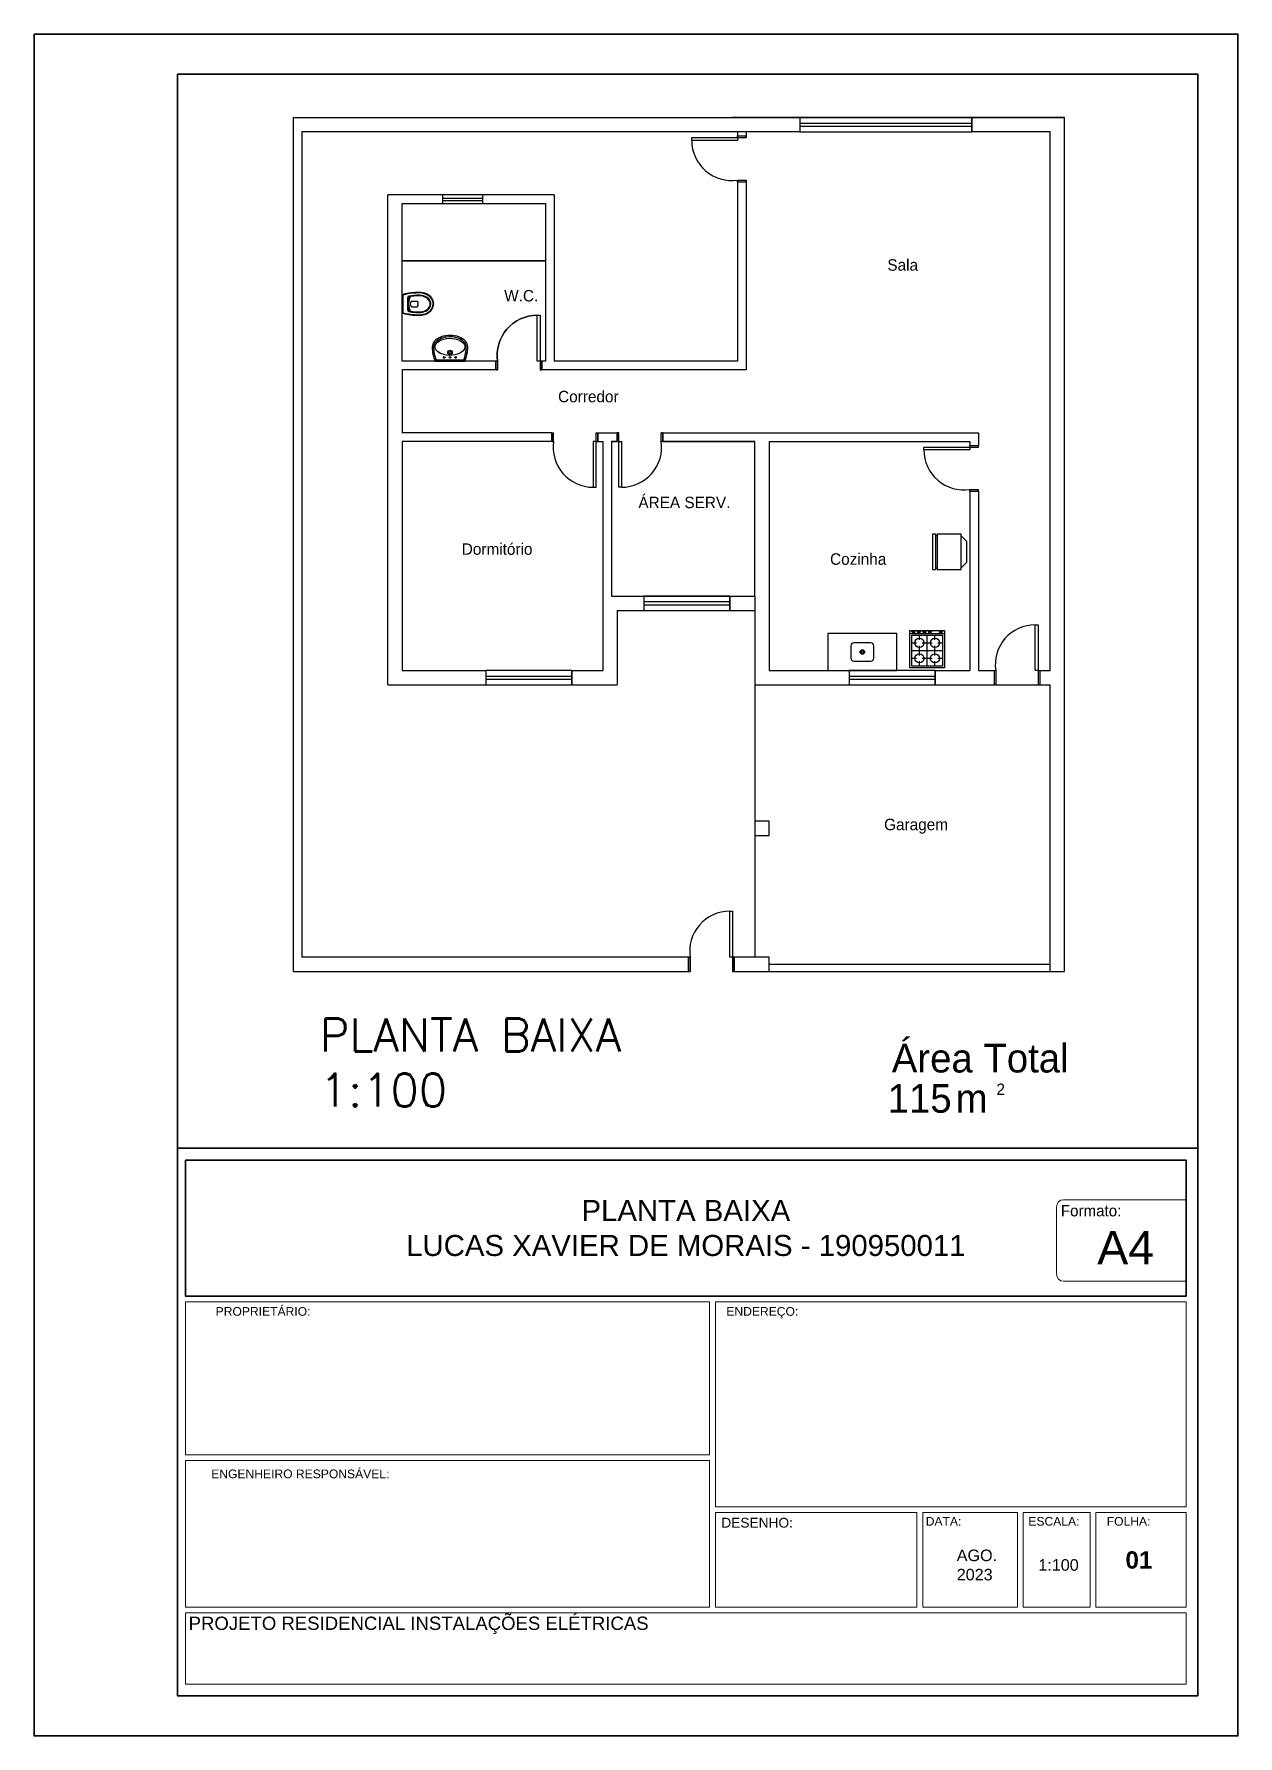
# Model space of a CAD drawing. Extents: x -23 to 2077, y -15 to 2955.
import ezdxf

# ---------------------------------------------------------------- set-up
doc = ezdxf.new("R2010")
doc.units = 0
doc.header["$MEASUREMENT"] = 0
for name, color, linetype in [('BLOCO', 5, 'CONTINUOUS'), ('BLOCOS', 5, 'CONTINUOUS'), ('HACHURA', 1, 'CONTINUOUS'), ('PAREDE', 7, 'CONTINUOUS')]:
    doc.layers.add(name, color=color, linetype=linetype)
for name, color, linetype, lineweight in [('EJEL3040C', 40, 'CONTINUOUS', 9), ('EJEL3550C', 50, 'CONTINUOUS', 35), ('Texto80', 2, 'CONTINUOUS', 0)]:
    doc.layers.add(name, color=color, linetype=linetype, lineweight=lineweight)
doc.styles.add('AR', font='arial.ttf')
doc.styles.add('Arial', font='arial.ttf', dxfattribs={"height": 297.65625})
doc.styles.add('PADRÃO', font='', dxfattribs={"height": 0.2})
doc.styles.add('RomanS', font='romans', dxfattribs={"height": 30})
doc.styles.get('PADRÃO').set_extended_font_data('AvantGarde Bk BT')

# ---------------------------------------------------------------- blocks, each defined once
blk = doc.blocks.new('J3')
at = {"layer": 'BLOCO'}
for p, q in [((3, 0.25), (0, 0.25)), ((0, 0.25), (0, 0)), ((3, 0.15), (0, 0.15)), ((0, 0.1), (3, 0.1)), ((0, 0), (3, 0)), ((3, 0), (3, 0.25))]:
    blk.add_line(p, q, dxfattribs=at)
blk = doc.blocks.new('J15')
at = {"layer": 'BLOCO'}
for p, q in [((1.5, 0.25), (0, 0.25)), ((0, 0.25), (0, 0)), ((1.5, 0.15), (0, 0.15)), ((0, 0.1), (1.5, 0.1)), ((0, 0), (1.5, 0)), ((1.5, 0), (1.5, 0.25))]:
    blk.add_line(p, q, dxfattribs=at)
blk = doc.blocks.new('P80D25')
at = {"layer": 'BLOCO', "ltscale": 0.015}
for p, q in [((0, 0.25), (0, 0)), ((0, 0.25), (0.03, 0.25)), ((0, 0), (0.8, 0)), ((0.03, 0.25), (0.03, 0)), ((0.77, 0.25), (0.77, 0)), ((0.77, 0.25), (0.8, 0.25)), ((0.8, 0.25), (0.8, 0))]:
    blk.add_line(p, q, dxfattribs=at)
at = {"layer": 'BLOCO'}
blk.add_lwpolyline([(0.77, 0.25), (0.72, 0.25), (0.72, 1.05), (0.77, 1.05)], close=True, dxfattribs=at)
at = {"layer": 'BLOCO', "ltscale": 0.015}
blk.add_arc((0.72, 0.352), 0.698, 90, 188.4445, dxfattribs=at)
blk = doc.blocks.new('P80D15')
at = {"layer": 'BLOCO', "ltscale": 0.015}
for p, q in [((0, 0.15), (0, 0)), ((0, 0.15), (0.03, 0.15)), ((0, 0), (0.03, 0)), ((0.03, 0.15), (0.03, 0)), ((0.77, 0.15), (0.77, 0)), ((0.77, 0.15), (0.8, 0.15)), ((0.77, 0), (0.8, 0)), ((0.8, 0.15), (0.8, 0))]:
    blk.add_line(p, q, dxfattribs=at)
at = {"layer": 'BLOCO'}
blk.add_lwpolyline([(0.77, 0.15), (0.72, 0.15), (0.72, 0.95), (0.77, 0.95)], close=True, dxfattribs=at)
at = {"layer": 'BLOCO', "ltscale": 0.015}
blk.add_arc((0.72, 0.252), 0.698, 90, 188.4445, dxfattribs=at)
blk = doc.blocks.new('P80E15')
at = {"layer": 'BLOCO', "ltscale": 0.015}
for p, q in [((0.03, 0.15), (0, 0.15)), ((0, 0.15), (0, 0)), ((0.03, 0), (0, 0)), ((0.03, 0.15), (0.03, 0)), ((0.8, 0.15), (0.77, 0.15)), ((0.77, 0.15), (0.77, 0)), ((0.8, 0), (0.77, 0)), ((0.8, 0.15), (0.8, 0))]:
    blk.add_line(p, q, dxfattribs=at)
at = {"layer": 'BLOCO'}
blk.add_lwpolyline([(0.03, 0.15), (0.08, 0.15), (0.08, 0.95), (0.03, 0.95)], close=True, dxfattribs=at)
at = {"layer": 'BLOCO', "ltscale": 0.015}
blk.add_arc((0.08, 0.252), 0.698, 351.5555, 90, dxfattribs=at)
blk = doc.blocks.new('DORMI')
at = {"layer": 'HACHURA', "ltscale": 0.015, "style": 'PADRÃO'}
blk.add_text('Dormitório', height=0.2, dxfattribs=at).set_placement((-0.516, -0.066))
blk = doc.blocks.new('COZINHA')
at = {"layer": 'HACHURA', "ltscale": 0.015, "style": 'PADRÃO'}
blk.add_text('Cozinha', height=0.2, dxfattribs=at).set_placement((-0.658, -0.068))
blk = doc.blocks.new('GELAD')
at = {"layer": 'BLOCOS'}
for p, q in [((0.31, 0.65), (-0.31, 0.65)), ((-0.31, 0.65), (-0.31, 0.6)), ((0.31, 0.6), (-0.31, 0.6)), ((-0.28, 0.6), (-0.28, 0.57)), ((0.28, 0.57), (0.28, 0.6)), ((0.31, 0.6), (0.31, 0.65)), ((0.31, 0.57), (-0.31, 0.57)), ((-0.31, 0.57), (-0.31, 0.15)), ((0.31, 0.15), (0.31, 0.57)), ((-0.31, 0.15), (0.31, 0.15)), ((-0.18, 0.05), (-0.28, 0.15)), ((-0.18, 0.05), (0.18, 0.05)), ((0.18, 0.05), (0.28, 0.15))]:
    blk.add_line(p, q, dxfattribs=at)
blk = doc.blocks.new('FOGÃO4B')
at = {"layer": 'BLOCOS'}
for p, q in [((-0.3, 0.7), (0.3, 0.7)), ((-0.3, 0.05), (-0.3, 0.7)), ((-0.3, 0.65), (0.3, 0.65)), ((-0.27, 0.62), (0.27, 0.62)), ((-0.27, 0.08), (-0.27, 0.62)), ((-0.135, 0.535), (-0.135, 0.62)), ((0, 0.08), (0, 0.62)), ((0.135, 0.535), (0.135, 0.62)), ((0.27, 0.62), (0.27, 0.08)), ((0.3, 0.7), (0.3, 0.05)), ((-0.27, 0.485), (-0.185, 0.485)), ((-0.27, 0.35), (0.27, 0.35)), ((-0.135, 0.265), (-0.135, 0.435)), ((-0.085, 0.485), (0.085, 0.485)), ((0.135, 0.265), (0.135, 0.435)), ((0.185, 0.485), (0.27, 0.485)), ((0.3, 0.05), (-0.3, 0.05)), ((-0.27, 0.215), (-0.185, 0.215)), ((0.27, 0.08), (-0.27, 0.08)), ((-0.135, 0.08), (-0.135, 0.165)), ((-0.085, 0.215), (0.085, 0.215)), ((0.135, 0.08), (0.135, 0.165)), ((0.185, 0.215), (0.27, 0.215))]:
    blk.add_line(p, q, dxfattribs=at)
for centre in [(-0.135, 0.485), (0.135, 0.485), (-0.135, 0.215), (0.135, 0.215)]:
    blk.add_circle(centre, 0.08, dxfattribs=at)
for centre in [(-0.24, 0.675), (-0.144, 0.675), (-0.048, 0.675), (0.048, 0.675), (0.24, 0.675)]:
    blk.add_ellipse(centre, major_axis=(-0.03, 0), ratio=0.5, dxfattribs=at)
blk = doc.blocks.new('PIA')
at = {"layer": 'BLOCOS'}
blk.add_lwpolyline([(-0.6, 0), (0.6, 0), (0.6, 0.65), (-0.6, 0.65)], close=True, dxfattribs=at)
blk.add_lwpolyline([(-0.15, 0.165), (0.15, 0.165, 0.414214), (0.2, 0.215), (0.2, 0.435, 0.414214), (0.15, 0.485), (-0.15, 0.485, 0.414214), (-0.2, 0.435), (-0.2, 0.215, 0.414214)], format="xyb", close=True, dxfattribs=at)
for radius in [0.04, 0.02]:
    blk.add_circle((0, 0.325), radius, dxfattribs=at)
blk = doc.blocks.new('AREA')
at = {"layer": 'HACHURA', "ltscale": 0.1, "style": 'PADRÃO'}
for s, p in [('Área Total', (-2.498, 0.433)), ('m', (-1.384, -0.269))]:
    blk.add_text(s, height=0.5, dxfattribs=at).set_placement(p)
at = {"layer": 'HACHURA', "ltscale": 0.015, "style": 'PADRÃO'}
blk.add_text('2', height=0.2, dxfattribs=at).set_placement((-0.673, 0.04))
blk.add_attdef('100', (-2.57, -0.269), '', height=0.5, dxfattribs=at)
blk = doc.blocks.new('VASOSAN')
at = {"layer": 'BLOCOS'}
for p, q in [((-0.05, 0.2), (-0.05, 0.3)), ((0.05, 0.2), (0.05, 0.3)), ((-0.145, 0.05), (0.145, 0.05)), ((-0.145, 0.04), (0.145, 0.04)), ((-0.116, 0.15), (0.116, 0.15)), ((-0.116, 0.14), (0.116, 0.14))]:
    blk.add_line(p, q, dxfattribs=at)
for centre, radius, start, end in [((0, 0.25), 0.0707, 44.9896, 134.9689), ((-0.145, 0.06), 0.02, 195.5363, 270), ((-0.145, 0.06), 0.01, 195.5347, 270), ((-0.116, 0.16), 0.02, 189.3868, 270), ((-0.116, 0.16), 0.01, 189.3844, 270), ((0, 0.25), 0.0707, 225.0311, 315.0104), ((0.116, 0.16), 0.01, 270, 350.5759), ((0.116, 0.16), 0.02, 270, 350.5771), ((0.145, 0.06), 0.01, 270, 344.4831), ((0.145, 0.06), 0.02, 270, 344.4637)]:
    blk.add_arc(centre, radius, start, end, dxfattribs=at)
for centre, major_axis, ratio, start_param, end_param in [((0, 0.34), (0, 0.25), 0.8, 4.712389, 7.853982), ((0, 0.34), (0, 0.5), 0.4, 1.570796, 2.178171), ((0, 0.34), (0, 0.5), 0.4, 4.105014, 4.712389), ((0, 0.2), (-0.132, 0), 0.380108, 0, 3.141593)]:
    blk.add_ellipse(centre, major_axis=major_axis, ratio=ratio, start_param=start_param, end_param=end_param, dxfattribs=at)
for points, knots in [([(0.19, 0.34), (0.19, 0.385), (0.18, 0.43), (0.128, 0.535), (0.067, 0.577), (-0.056, 0.582), (-0.118, 0.544), (-0.177, 0.44), (-0.19, 0.39), (-0.19, 0.34)], [4.712389, 4.712389, 4.712389, 4.712389, 5.268705, 5.268705, 6.251972, 6.251972, 7.235239, 7.235239, 7.853982, 7.853982, 7.853982, 7.853982]), ([(-0.19, 0.34), (-0.19, 0.263), (-0.183, 0.186), (-0.165, 0.096), (-0.16, 0.076), (-0.155, 0.057)], [1.5707963, 1.5707963, 1.5707963, 1.5707963, 2.0374558, 2.0374558, 2.1781714, 2.1781714, 2.1781714, 2.1781714]), ([(0.15, 0.34), (0.15, 0.379), (0.141, 0.418), (0.098, 0.505), (0.052, 0.537), (-0.036, 0.543), (-0.083, 0.519), (-0.137, 0.434), (-0.15, 0.387), (-0.15, 0.34)], [4.712389, 4.712389, 4.712389, 4.712389, 5.267304, 5.267304, 6.225165, 6.225165, 7.183027, 7.183027, 7.853982, 7.853982, 7.853982, 7.853982]), ([(0.14, 0.34), (0.14, 0.377), (0.131, 0.415), (0.086, 0.506), (0.035, 0.535), (-0.049, 0.525), (-0.088, 0.498), (-0.13, 0.419), (-0.14, 0.379), (-0.14, 0.34)], [4.712389, 4.712389, 4.712389, 4.712389, 5.266985, 5.266985, 6.376176, 6.376176, 7.268653, 7.268653, 7.853982, 7.853982, 7.853982, 7.853982]), ([(0.126, 0.158), (0.13, 0.188), (0.134, 0.22), (0.139, 0.281), (0.14, 0.31), (0.14, 0.34)], [4.3194242, 4.3194242, 4.3194242, 4.3194242, 4.5261468, 4.5261468, 4.712389, 4.712389, 4.712389, 4.712389]), ([(0.135, 0.157), (0.141, 0.188), (0.145, 0.222), (0.149, 0.283), (0.15, 0.312), (0.15, 0.34)], [4.3194149, 4.3194149, 4.3194149, 4.3194149, 4.5352774, 4.5352774, 4.712389, 4.712389, 4.712389, 4.712389]), ([(0.155, 0.057), (0.171, 0.118), (0.183, 0.188), (0.189, 0.287), (0.19, 0.314), (0.19, 0.34)], [4.1050166, 4.1050166, 4.1050166, 4.1050166, 4.5531772, 4.5531772, 4.712389, 4.712389, 4.712389, 4.712389])]:
    blk.add_open_spline(points, degree=3, knots=knots, dxfattribs=at)
for points in [[(-0.15, 0.34), (-0.15, 0.277), (-0.145, 0.214), (-0.135, 0.157)], [(-0.14, 0.34), (-0.14, 0.278), (-0.135, 0.215), (-0.126, 0.158)]]:
    blk.add_open_spline(points, degree=3, dxfattribs=at)
blk = doc.blocks.new('LAVAT')
at = {"layer": 'BLOCOS'}
for p, q in [((-0.257, 0), (0.257, 0)), ((-0.241, 0.025), (0.241, 0.025))]:
    blk.add_line(p, q, dxfattribs=at)
for centre, radius in [((-0.1, 0.065), 0.015), ((0, 0.15), 0.04), ((0, 0.15), 0.02), ((0, 0.065), 0.015), ((0.1, 0.065), 0.015)]:
    blk.add_circle(centre, radius, dxfattribs=at)
for centre, radius, start, end in [((0.31, 0.25), 0.62, 180, 203.78), ((0.31, 0.25), 0.595, 180, 202.2114), ((-0.31, 0.25), 0.595, 337.7886, 360), ((-0.31, 0.25), 0.62, 336.22, 0)]:
    blk.add_arc(centre, radius, start, end, dxfattribs=at)
blk.add_ellipse((0, 0.25), major_axis=(0.31, 0), ratio=0.645161, start_param=0, end_param=3.141593, dxfattribs=at)
for points, knots in [([(0.285, 0.25), (0.285, 0.3), (0.245, 0.354), (0.101, 0.423), (0, 0.434), (-0.174, 0.399), (-0.244, 0.353), (-0.28, 0.286), (-0.285, 0.268), (-0.285, 0.25)], [0, 0, 0, 0, 0.936148, 0.936148, 1.872296, 1.872296, 2.808445, 2.808445, 3.139385, 3.139385, 3.139385, 3.139385]), ([(0.26, 0.25), (0.26, 0.278), (0.242, 0.313), (0.164, 0.37), (0.103, 0.392), (-0.029, 0.404), (-0.098, 0.394), (-0.203, 0.348), (-0.24, 0.314), (-0.266, 0.253), (-0.263, 0.224), (-0.216, 0.162), (-0.168, 0.131), (-0.048, 0.098), (0.023, 0.096), (0.148, 0.123), (0.201, 0.15), (0.251, 0.205), (0.26, 0.229), (0.26, 0.25)], [0, 0, 0, 0, 0.718092, 0.718092, 1.436184, 1.436184, 2.154275, 2.154275, 2.872367, 2.872367, 3.590459, 3.590459, 4.308551, 4.308551, 5.026643, 5.026643, 5.744734, 5.744734, 6.283185, 6.283185, 6.283185, 6.283185])]:
    blk.add_open_spline(points, degree=3, knots=knots, dxfattribs=at)

msp = doc.modelspace()

# ---------------------------------------------------------------- linework, layer by layer
at = {"layer": 'BLOCO', "ltscale": 0.015}
for p, q in [((782.9, 2384.4), (785.9, 2384.4)), ((782.9, 2384.4), (782.9, 2369.4)), ((785.9, 2384.4), (785.9, 2369.4)), ((859.9, 2384.4), (862.9, 2384.4)), ((859.9, 2384.4), (859.9, 2369.4)), ((862.9, 2384.4), (862.9, 2369.4)), ((782.9, 2369.4), (785.9, 2369.4)), ((859.9, 2369.4), (862.9, 2369.4)), ((880.5, 2259.4), (883.5, 2259.4)), ((880.5, 2244.4), (880.5, 2259.4)), ((883.5, 2244.4), (883.5, 2259.4)), ((957.5, 2259.4), (960.5, 2259.4)), ((957.5, 2244.4), (957.5, 2259.4)), ((960.5, 2244.4), (960.5, 2259.4)), ((997.1, 2259.4), (994.1, 2259.4)), ((994.1, 2244.4), (994.1, 2259.4)), ((997.1, 2244.4), (997.1, 2259.4)), ((1074.1, 2259.4), (1071.1, 2259.4)), ((1071.1, 2244.4), (1071.1, 2259.4)), ((1074.1, 2244.4), (1074.1, 2259.4)), ((880.5, 2244.4), (883.5, 2244.4)), ((957.5, 2244.4), (960.5, 2244.4)), ((997.1, 2244.4), (994.1, 2244.4)), ((1074.1, 2244.4), (1071.1, 2244.4)), ((1118.6, 1344.4), (1121.6, 1344.4)), ((1118.6, 1344.4), (1118.6, 1319.4)), ((1121.6, 1344.4), (1121.6, 1319.4)), ((1195.6, 1344.4), (1198.6, 1344.4)), ((1195.6, 1344.4), (1195.6, 1319.4)), ((1198.6, 1344.4), (1198.6, 1319.4)), ((1118.6, 1319.4), (1121.6, 1319.4)), ((1195.6, 1319.4), (1198.6, 1319.4))]:
    msp.add_line(p, q, dxfattribs=at)
at = {"layer": 'BLOCO'}
for p, q in [((1190.7, 1974.4), (1040.7, 1974.4)), ((1040.7, 1974.4), (1040.7, 1949.4)), ((1190.7, 1964.4), (1040.7, 1964.4)), ((1190.7, 1949.4), (1190.7, 1974.4)), ((1040.7, 1959.4), (1190.7, 1959.4)), ((1040.7, 1949.4), (1190.7, 1949.4))]:
    msp.add_line(p, q, dxfattribs=at)
for points in [[(859.9, 2384.4), (854.9, 2384.4), (854.9, 2464.4), (859.9, 2464.4)], [(957.5, 2244.4), (952.5, 2244.4), (952.5, 2164.4), (957.5, 2164.4)], [(997.1, 2244.4), (1002.1, 2244.4), (1002.1, 2164.4), (997.1, 2164.4)], [(1195.6, 1344.4), (1190.6, 1344.4), (1190.6, 1424.4), (1195.6, 1424.4)]]:
    msp.add_lwpolyline(points, close=True, dxfattribs=at)
at = {"layer": 'BLOCO', "ltscale": 0.015}
for centre, start, end in [((854.9, 2394.7), 90, 188.4445), ((952.5, 2234.2), 171.5555, 270), ((1002.1, 2234.2), 270, 8.4445), ((1190.6, 1354.7), 90, 188.4445)]:
    msp.add_arc(centre, 69.8, start, end, dxfattribs=at)
at = {"layer": 'BLOCOS'}
for p, q in [((620.4, 2498.9), (620.4, 2469.9)), ((629.4, 2496), (629.4, 2472.9)), ((630.4, 2496), (630.4, 2472.9)), ((635.4, 2489.4), (645.4, 2489.4)), ((635.4, 2479.4), (645.4, 2479.4))]:
    msp.add_line(p, q, dxfattribs=at)
for radius in [4, 2]:
    msp.add_circle((702.7, 2399.4), radius, dxfattribs=at)
for centre, radius, start, end in [((621.4, 2498.9), 2, 105.5363, 180), ((621.4, 2498.9), 1, 105.5347, 180), ((631.4, 2496), 2, 99.3868, 180), ((631.4, 2496), 1, 99.3844, 180), ((621.4, 2469.9), 2, 180, 254.4637), ((621.4, 2469.9), 1, 180, 254.4831), ((631.4, 2472.9), 2, 180, 260.5771), ((631.4, 2472.9), 1, 180, 260.5759), ((640.4, 2484.4), 7.07, 135.0311, 225.0104), ((640.4, 2484.4), 7.07, 314.9896, 44.9689), ((733.7, 2409.4), 62, 180, 203.78), ((733.7, 2409.4), 59.5, 180, 202.2114), ((671.7, 2409.4), 59.5, 337.7886, 360), ((671.7, 2409.4), 62, 336.22, 0)]:
    msp.add_arc(centre, radius, start, end, dxfattribs=at)
for centre, major_axis, ratio, start_param, end_param in [((649.4, 2484.4), (50, 0), 0.4, 1.570796, 2.178171), ((649.4, 2484.4), (50, 0), 0.4, 1.570796, 2.178171), ((635.4, 2484.4), (0, 13.2), 0.380108, 0, 3.141593), ((635.4, 2484.4), (0, 13.2), 0.380108, 0, 1.570397), ((635.4, 2484.4), (0, 13.2), 0.380108, 0, 1.570397), ((635.4, 2484.4), (0, 13.2), 0.380108, 0, 1.570397), ((635.4, 2484.4), (0, 13.2), 0.380108, 0, 1.570397), ((649.4, 2484.4), (25, 0), 0.8, 4.712389, 7.853982), ((649.4, 2484.4), (25, 0), 0.8, 4.712389, 7.853982), ((649.4, 2484.4), (50, 0), 0.4, 4.105014, 4.712389), ((649.4, 2484.4), (50, 0), 0.4, 4.105014, 4.712389), ((635.4, 2484.4), (0, 13.2), 0.380108, 1.570397, 1.571196), ((635.4, 2484.4), (0, 13.2), 0.380108, 1.571196, 3.141593), ((635.4, 2484.4), (0, 13.2), 0.380108, 1.570397, 1.571196), ((635.4, 2484.4), (0, 13.2), 0.380108, 1.571196, 3.141593), ((635.4, 2484.4), (0, 13.2), 0.380108, 1.570397, 1.571196), ((635.4, 2484.4), (0, 13.2), 0.380108, 1.571196, 3.141593), ((635.4, 2484.4), (0, 13.2), 0.380108, 1.570397, 1.571196), ((635.4, 2484.4), (0, 13.2), 0.380108, 1.571196, 3.141593), ((702.7, 2409.4), (31, 0), 0.645161, 0, 3.141593), ((702.7, 2409.4), (31, 0), 0.645161, 0, 3.141593)]:
    msp.add_ellipse(centre, major_axis=major_axis, ratio=ratio, start_param=start_param, end_param=end_param, dxfattribs=at)
for points, knots in [([(649.4, 2503.4), (641.7, 2503.4), (634, 2502.7), (625.1, 2500.9), (623.1, 2500.4), (621.2, 2499.9)], [1.5707963, 1.5707963, 1.5707963, 1.5707963, 2.0374558, 2.0374558, 2.1781714, 2.1781714, 2.1781714, 2.1781714]), ([(649.4, 2503.4), (641.7, 2503.4), (634, 2502.7), (625.1, 2500.9), (623.1, 2500.4), (621.2, 2499.9)], [1.5707963, 1.5707963, 1.5707963, 1.5707963, 2.0374558, 2.0374558, 2.1781714, 2.1781714, 2.1781714, 2.1781714]), ([(649.4, 2503.4), (641.7, 2503.4), (634, 2502.7), (625.1, 2500.9), (623.1, 2500.4), (621.2, 2499.9)], [1.5707963, 1.5707963, 1.5707963, 1.5707963, 2.0374558, 2.0374558, 2.1781714, 2.1781714, 2.1781714, 2.1781714]), ([(649.4, 2465.4), (653.9, 2465.4), (658.4, 2466.5), (668.9, 2471.7), (673.2, 2477.7), (673.7, 2490), (669.9, 2496.2), (659.4, 2502.1), (654.4, 2503.4), (649.4, 2503.4)], [4.712389, 4.712389, 4.712389, 4.712389, 5.268705, 5.268705, 6.251972, 6.251972, 7.235239, 7.235239, 7.853982, 7.853982, 7.853982, 7.853982]), ([(649.4, 2465.4), (653.9, 2465.4), (658.4, 2466.5), (668.9, 2471.7), (673.2, 2477.7), (673.7, 2490), (669.9, 2496.2), (659.4, 2502.1), (654.4, 2503.4), (649.4, 2503.4)], [4.712389, 4.712389, 4.712389, 4.712389, 5.268705, 5.268705, 6.251972, 6.251972, 7.235239, 7.235239, 7.853982, 7.853982, 7.853982, 7.853982]), ([(649.4, 2465.4), (653.9, 2465.4), (658.4, 2466.5), (668.9, 2471.7), (673.2, 2477.7), (673.7, 2490), (669.9, 2496.2), (659.4, 2502.1), (654.4, 2503.4), (649.4, 2503.4)], [4.712389, 4.712389, 4.712389, 4.712389, 5.268705, 5.268705, 6.251972, 6.251972, 7.235239, 7.235239, 7.853982, 7.853982, 7.853982, 7.853982]), ([(649.4, 2469.4), (653.3, 2469.4), (657.2, 2470.3), (665.9, 2474.6), (669.1, 2479.2), (669.7, 2488), (667.3, 2492.7), (658.8, 2498.1), (654.1, 2499.4), (649.4, 2499.4)], [4.712389, 4.712389, 4.712389, 4.712389, 5.267304, 5.267304, 6.225165, 6.225165, 7.183027, 7.183027, 7.853982, 7.853982, 7.853982, 7.853982]), ([(649.4, 2469.4), (653.3, 2469.4), (657.2, 2470.3), (665.9, 2474.6), (669.1, 2479.2), (669.7, 2488), (667.3, 2492.7), (658.8, 2498.1), (654.1, 2499.4), (649.4, 2499.4)], [4.712389, 4.712389, 4.712389, 4.712389, 5.267304, 5.267304, 6.225165, 6.225165, 7.183027, 7.183027, 7.853982, 7.853982, 7.853982, 7.853982]), ([(649.4, 2469.4), (653.3, 2469.4), (657.2, 2470.3), (665.9, 2474.6), (669.1, 2479.2), (669.7, 2488), (667.3, 2492.7), (658.8, 2498.1), (654.1, 2499.4), (649.4, 2499.4)], [4.712389, 4.712389, 4.712389, 4.712389, 5.267304, 5.267304, 6.225165, 6.225165, 7.183027, 7.183027, 7.853982, 7.853982, 7.853982, 7.853982]), ([(649.4, 2469.4), (653.3, 2469.4), (657.2, 2470.3), (665.9, 2474.6), (669.1, 2479.2), (669.7, 2488), (667.3, 2492.7), (658.8, 2498.1), (654.1, 2499.4), (649.4, 2499.4)], [4.712389, 4.712389, 4.712389, 4.712389, 5.267304, 5.267304, 6.225165, 6.225165, 7.183027, 7.183027, 7.853982, 7.853982, 7.853982, 7.853982]), ([(649.4, 2470.4), (653.2, 2470.4), (656.9, 2471.3), (666, 2475.8), (668.9, 2480.9), (667.9, 2489.4), (665.2, 2493.3), (657.3, 2497.4), (653.4, 2498.4), (649.4, 2498.4)], [4.712389, 4.712389, 4.712389, 4.712389, 5.266985, 5.266985, 6.376176, 6.376176, 7.268653, 7.268653, 7.853982, 7.853982, 7.853982, 7.853982]), ([(649.4, 2470.4), (653.2, 2470.4), (656.9, 2471.3), (666, 2475.8), (668.9, 2480.9), (667.9, 2489.4), (665.2, 2493.3), (657.3, 2497.4), (653.4, 2498.4), (649.4, 2498.4)], [4.712389, 4.712389, 4.712389, 4.712389, 5.266985, 5.266985, 6.376176, 6.376176, 7.268653, 7.268653, 7.853982, 7.853982, 7.853982, 7.853982]), ([(649.4, 2470.4), (653.2, 2470.4), (656.9, 2471.3), (666, 2475.8), (668.9, 2480.9), (667.9, 2489.4), (665.2, 2493.3), (657.3, 2497.4), (653.4, 2498.4), (649.4, 2498.4)], [4.712389, 4.712389, 4.712389, 4.712389, 5.266985, 5.266985, 6.376176, 6.376176, 7.268653, 7.268653, 7.853982, 7.853982, 7.853982, 7.853982]), ([(649.4, 2470.4), (653.2, 2470.4), (656.9, 2471.3), (666, 2475.8), (668.9, 2480.9), (667.9, 2489.4), (665.2, 2493.3), (657.3, 2497.4), (653.4, 2498.4), (649.4, 2498.4)], [4.712389, 4.712389, 4.712389, 4.712389, 5.266985, 5.266985, 6.376176, 6.376176, 7.268653, 7.268653, 7.853982, 7.853982, 7.853982, 7.853982]), ([(649.4, 2470.4), (653.2, 2470.4), (656.9, 2471.3), (666, 2475.8), (668.9, 2480.9), (667.9, 2489.4), (665.2, 2493.3), (657.3, 2497.4), (653.4, 2498.4), (649.4, 2498.4)], [4.712389, 4.712389, 4.712389, 4.712389, 5.266985, 5.266985, 6.376176, 6.376176, 7.268653, 7.268653, 7.853982, 7.853982, 7.853982, 7.853982]), ([(621.2, 2469), (627.2, 2467.3), (634.3, 2466.1), (644.2, 2465.5), (646.8, 2465.4), (649.4, 2465.4)], [4.1050166, 4.1050166, 4.1050166, 4.1050166, 4.5531772, 4.5531772, 4.712389, 4.712389, 4.712389, 4.712389]), ([(621.2, 2469), (627.2, 2467.3), (634.3, 2466.1), (644.2, 2465.5), (646.8, 2465.4), (649.4, 2465.4)], [4.1050166, 4.1050166, 4.1050166, 4.1050166, 4.5531772, 4.5531772, 4.712389, 4.712389, 4.712389, 4.712389]), ([(621.2, 2469), (627.2, 2467.3), (634.3, 2466.1), (644.2, 2465.5), (646.8, 2465.4), (649.4, 2465.4)], [4.1050166, 4.1050166, 4.1050166, 4.1050166, 4.5531772, 4.5531772, 4.712389, 4.712389, 4.712389, 4.712389]), ([(631.1, 2470.9), (634.3, 2470.4), (637.6, 2470), (643.8, 2469.5), (646.6, 2469.4), (649.4, 2469.4)], [4.3194149, 4.3194149, 4.3194149, 4.3194149, 4.5352774, 4.5352774, 4.712389, 4.712389, 4.712389, 4.712389]), ([(631.1, 2470.9), (634.3, 2470.4), (637.6, 2470), (643.8, 2469.5), (646.6, 2469.4), (649.4, 2469.4)], [4.3194149, 4.3194149, 4.3194149, 4.3194149, 4.5352774, 4.5352774, 4.712389, 4.712389, 4.712389, 4.712389]), ([(631.1, 2470.9), (634.3, 2470.4), (637.6, 2470), (643.8, 2469.5), (646.6, 2469.4), (649.4, 2469.4)], [4.3194149, 4.3194149, 4.3194149, 4.3194149, 4.5352774, 4.5352774, 4.712389, 4.712389, 4.712389, 4.712389]), ([(631.1, 2470.9), (634.3, 2470.4), (637.6, 2470), (643.8, 2469.5), (646.6, 2469.4), (649.4, 2469.4)], [4.3194149, 4.3194149, 4.3194149, 4.3194149, 4.5352774, 4.5352774, 4.712389, 4.712389, 4.712389, 4.712389]), ([(631.3, 2471.9), (634.3, 2471.4), (637.4, 2471), (643.5, 2470.5), (646.5, 2470.4), (649.4, 2470.4)], [4.3194242, 4.3194242, 4.3194242, 4.3194242, 4.5261468, 4.5261468, 4.712389, 4.712389, 4.712389, 4.712389]), ([(635.4, 2471.3), (637.1, 2471.1), (638.9, 2470.9), (643.5, 2470.5), (646.5, 2470.4), (649.4, 2470.4)], [4.4132296, 4.4132296, 4.4132296, 4.4132296, 4.5261468, 4.5261468, 4.712389, 4.712389, 4.712389, 4.712389]), ([(635.4, 2471.3), (637.1, 2471.1), (638.9, 2470.9), (643.5, 2470.5), (646.5, 2470.4), (649.4, 2470.4)], [4.4132296, 4.4132296, 4.4132296, 4.4132296, 4.5261468, 4.5261468, 4.712389, 4.712389, 4.712389, 4.712389]), ([(635.4, 2471.3), (637.1, 2471.1), (638.9, 2470.9), (643.5, 2470.5), (646.5, 2470.4), (649.4, 2470.4)], [4.4132296, 4.4132296, 4.4132296, 4.4132296, 4.5261468, 4.5261468, 4.712389, 4.712389, 4.712389, 4.712389]), ([(635.4, 2471.3), (637.1, 2471.1), (638.9, 2470.9), (643.5, 2470.5), (646.5, 2470.4), (649.4, 2470.4)], [4.4132296, 4.4132296, 4.4132296, 4.4132296, 4.5261468, 4.5261468, 4.712389, 4.712389, 4.712389, 4.712389]), ([(731.2, 2409.4), (731.2, 2414.5), (727.2, 2419.8), (712.8, 2426.7), (702.7, 2427.8), (685.3, 2424.3), (678.3, 2419.8), (674.7, 2413), (674.2, 2411.2), (674.2, 2409.4)], [0, 0, 0, 0, 0.936148, 0.936148, 1.872296, 1.872296, 2.808445, 2.808445, 3.139385, 3.139385, 3.139385, 3.139385]), ([(731.2, 2409.4), (731.2, 2414.5), (727.2, 2419.8), (712.8, 2426.7), (702.7, 2427.8), (685.3, 2424.3), (678.3, 2419.8), (674.7, 2413), (674.2, 2411.2), (674.2, 2409.4)], [0, 0, 0, 0, 0.936148, 0.936148, 1.872296, 1.872296, 2.808445, 2.808445, 3.139385, 3.139385, 3.139385, 3.139385]), ([(728.7, 2409.4), (728.7, 2412.3), (726.9, 2415.7), (719.1, 2421.5), (713, 2423.6), (699.8, 2424.8), (692.9, 2423.8), (682.3, 2419.2), (678.7, 2415.9), (676.1, 2409.7), (676.4, 2406.8), (681.1, 2400.6), (685.9, 2397.6), (697.9, 2394.2), (705, 2394), (717.5, 2396.7), (722.8, 2399.5), (727.8, 2404.9), (728.7, 2407.3), (728.7, 2409.4)], [0, 0, 0, 0, 0.718092, 0.718092, 1.436184, 1.436184, 2.154275, 2.154275, 2.872367, 2.872367, 3.590459, 3.590459, 4.308551, 4.308551, 5.026643, 5.026643, 5.744734, 5.744734, 6.283185, 6.283185, 6.283185, 6.283185]), ([(728.7, 2409.4), (728.7, 2412.3), (726.9, 2415.7), (719.1, 2421.5), (713, 2423.6), (699.8, 2424.8), (692.9, 2423.8), (682.3, 2419.2), (678.7, 2415.9), (676.1, 2409.7), (676.4, 2406.8), (681.1, 2400.6), (685.9, 2397.6), (697.9, 2394.2), (705, 2394), (717.5, 2396.7), (722.8, 2399.5), (727.8, 2404.9), (728.7, 2407.3), (728.7, 2409.4)], [0, 0, 0, 0, 0.718092, 0.718092, 1.436184, 1.436184, 2.154275, 2.154275, 2.872367, 2.872367, 3.590459, 3.590459, 4.308551, 4.308551, 5.026643, 5.026643, 5.744734, 5.744734, 6.283185, 6.283185, 6.283185, 6.283185])]:
    msp.add_open_spline(points, degree=3, knots=knots, dxfattribs=at)
for points in [[(649.4, 2499.4), (643.1, 2499.4), (636.9, 2498.9), (631.1, 2498)], [(649.4, 2499.4), (643.1, 2499.4), (636.9, 2498.9), (631.1, 2498)], [(649.4, 2499.4), (643.1, 2499.4), (636.9, 2498.9), (631.1, 2498)], [(649.4, 2499.4), (643.1, 2499.4), (636.9, 2498.9), (631.1, 2498)], [(649.4, 2498.4), (643.2, 2498.4), (637, 2497.9), (631.3, 2497)], [(635.4, 2497.6), (634, 2497.4), (632.6, 2497.2), (631.3, 2497)], [(635.4, 2497.6), (634, 2497.4), (632.6, 2497.2), (631.3, 2497)], [(635.4, 2497.6), (634, 2497.4), (632.6, 2497.2), (631.3, 2497)], [(635.4, 2497.6), (634, 2497.4), (632.6, 2497.2), (631.3, 2497)], [(649.4, 2498.4), (644.7, 2498.4), (639.9, 2498.1), (635.4, 2497.6)], [(649.4, 2498.4), (644.7, 2498.4), (639.9, 2498.1), (635.4, 2497.6)], [(649.4, 2498.4), (644.7, 2498.4), (639.9, 2498.1), (635.4, 2497.6)], [(649.4, 2498.4), (644.7, 2498.4), (639.9, 2498.1), (635.4, 2497.6)], [(631.3, 2471.9), (632.6, 2471.6), (634, 2471.4), (635.4, 2471.3)], [(631.3, 2471.9), (632.6, 2471.6), (634, 2471.4), (635.4, 2471.3)], [(631.3, 2471.9), (632.6, 2471.6), (634, 2471.4), (635.4, 2471.3)], [(631.3, 2471.9), (632.6, 2471.6), (634, 2471.4), (635.4, 2471.3)]]:
    msp.add_open_spline(points, degree=3, dxfattribs=at)
at = {"layer": 'EJEL3550C', "color": 2}
for points in [[(-22.8, 2955.3), (-22.8, -14.7), (2077.2, -14.7), (2077.2, 2955.3)], [(227.2, 2885.3), (2007.2, 2885.3), (2007.2, 55.3), (227.2, 55.3)], [(227.2, 1010.9), (2007.2, 1010.9), (2007.2, 55.3), (227.2, 55.3)]]:
    msp.add_lwpolyline(points, close=True, dxfattribs=at)
at = {"layer": 'EJEL3550C', "color": 2, "ltscale": 0.35}
msp.add_lwpolyline([(241.3, 990), (1987.1, 990), (1987.1, 752.9), (241.3, 752.9)], close=True, dxfattribs=at)
at = {"layer": 'HACHURA', "color": 5, "ltscale": 0.015}
for p, q in [((620.4, 2469.9), (620.4, 2498.9)), ((629.4, 2472.9), (629.4, 2496)), ((630.4, 2472.9), (630.4, 2484.4)), ((997.1, 2244.4), (994.1, 2244.4)), ((997.1, 2164.4), (997.1, 2244.4)), ((1074.1, 2244.4), (1071.1, 2244.4)), ((1002.1, 2164.4), (997.1, 2164.4)), ((1040.7, 1974.4), (1190.7, 1974.4))]:
    msp.add_line(p, q, dxfattribs=at)
at = {"layer": 'HACHURA', "ltscale": 0.015}
for p, q in [((997.1, 2259.4), (994.1, 2259.4)), ((1074.1, 2259.4), (1071.1, 2259.4))]:
    msp.add_line(p, q, dxfattribs=at)
at = {"layer": 'HACHURA', "color": 7, "ltscale": 0.015}
for p, q in [((994.1, 2244.4), (984.4, 2244.4)), ((984.4, 2244.4), (984.4, 1974.4)), ((1234.4, 2244.4), (1074.1, 2244.4)), ((1234.4, 1974.4), (1234.4, 2244.4)), ((984.4, 1974.4), (1040.7, 1974.4)), ((1190.7, 1974.4), (1234.4, 1974.4))]:
    msp.add_line(p, q, dxfattribs=at)
at = {"layer": 'HACHURA', "color": 5, "ltscale": 0.015}
for centre, radius, start, end in [((621.4, 2498.9), 2, 101.8227, 180), ((621.4, 2498.9), 1, 99.4582, 180), ((631.4, 2496), 2, 94.4237, 180), ((621.4, 2469.9), 2, 180, 258.1773), ((621.4, 2469.9), 1, 180, 260.558), ((631.4, 2472.9), 2, 180, 265.5318), ((631.4, 2472.9), 1, 180, 261.7749), ((733.7, 2409.4), 62, 180, 202.6199), ((671.7, 2409.4), 62, 337.3801, 360), ((1002.1, 2234.2), 69.8, 270, 8.4445)]:
    msp.add_arc(centre, radius, start, end, dxfattribs=at)
at = {"layer": 'PAREDE'}
for p, q in [((429.4, 2809.4), (429.4, 1319.4)), ((1312.9, 2809.4), (1194.4, 2809.4)), ((1774.4, 2809.4), (1612.9, 2809.4)), ((1774.4, 1319.4), (1774.4, 2809.4)), ((1312.9, 2784.4), (444.4, 2784.4)), ((444.4, 2784.4), (444.4, 1344.4)), ((1219.4, 2784.4), (1219.4, 2774.5)), ((1749.4, 2784.4), (1612.9, 2784.4)), ((1749.4, 2384.4), (1749.4, 2784.4)), ((1749.4, 1844.4), (1749.4, 2784.4)), ((884.4, 2674.4), (594.4, 2674.4)), ((884.4, 2674.4), (884.4, 2384.4)), ((1219.4, 2700.5), (1219.4, 2384.4)), ((869.4, 2559.4), (619.4, 2559.4)), ((785.9, 2384.4), (619.4, 2384.4)), ((869.4, 2384.4), (854.9, 2384.4)), ((1204.4, 2384.4), (884.4, 2384.4)), ((1219.4, 2384.4), (1219.4, 2369.4)), ((619.4, 2369.4), (619.4, 2259.4)), ((785.9, 2369.4), (619.4, 2369.4)), ((1219.4, 2369.4), (859.9, 2369.4)), ((960.5, 2259.4), (994.1, 2259.4)), ((1074.1, 2259.4), (1624.4, 2259.4)), ((1624.4, 2259.4), (1624.4, 2237.5)), ((619.4, 2244.4), (619.4, 1844.4)), ((960.5, 2244.4), (969.4, 2244.4)), ((969.4, 2244.4), (969.4, 1844.4)), ((984.4, 2244.4), (984.4, 2044.4)), ((984.4, 2244.4), (994.1, 2244.4)), ((1074.1, 2244.4), (1234.4, 2244.4)), ((1259.4, 2244.4), (1259.4, 2044.4)), ((1259.4, 2244.4), (1609.4, 2244.4)), ((1609.4, 2244.4), (1609.4, 2237.5)), ((1609.4, 2157.5), (1609.4, 1844.4)), ((1624.4, 2157.5), (1624.4, 1844.4)), ((1259.4, 2044.4), (1259.4, 1844.4)), ((984.4, 1974.4), (1040.7, 1974.4)), ((1190.7, 1974.4), (1234.4, 1974.4)), ((1234.4, 1974.4), (1234.4, 1819.4)), ((994.4, 1949.4), (994.4, 1819.4)), ((994.4, 1949.4), (1040.7, 1949.4)), ((1190.7, 1949.4), (1234.4, 1949.4)), ((619.4, 1844.4), (765.2, 1844.4)), ((915.2, 1844.4), (969.4, 1844.4)), ((1259.4, 1844.4), (1399.2, 1844.4)), ((1549.2, 1844.4), (1609.4, 1844.4)), ((1624.4, 1844.4), (1651.7, 1844.4)), ((1731.7, 1844.4), (1749.4, 1844.4)), ((594.4, 1819.4), (765.2, 1819.4)), ((915.2, 1819.4), (994.4, 1819.4)), ((1234.4, 1819.4), (1399.2, 1819.4)), ((1549.2, 1819.4), (1651.7, 1819.4)), ((1731.7, 1819.4), (1749.4, 1819.4)), ((1749.4, 1319.4), (1749.4, 1819.4)), ((429.4, 1319.4), (1121.6, 1319.4)), ((1195.6, 1319.4), (1774.4, 1319.4))]:
    msp.add_line(p, q, dxfattribs=at)
at = {"layer": 'PAREDE', "ltscale": 0.015}
for p, q in [((429.4, 2809.4), (1774.4, 2809.4)), ((1312.9, 2809.4), (1312.9, 2784.4)), ((1612.9, 2809.4), (1612.9, 2784.4)), ((1204.4, 2784.4), (1204.4, 2769.5)), ((1204.4, 2777.5), (1219.4, 2777.5)), ((594.4, 1819.4), (594.4, 2674.4)), ((689.7, 2674.4), (689.7, 2659.4)), ((759.4, 2674.4), (759.4, 2659.4)), ((1204.4, 2700.5), (1204.4, 2384.4)), ((1204.4, 2697.5), (1219.4, 2697.5)), ((619.4, 2384.4), (619.4, 2659.4)), ((619.4, 2659.4), (869.4, 2659.4)), ((689.7, 2668.9), (759.4, 2668.9)), ((689.7, 2664.9), (759.4, 2664.9)), ((869.4, 2659.4), (869.4, 2384.4)), ((619.4, 2559.4), (869.4, 2559.4)), ((619.4, 2384.4), (619.4, 2559.4)), ((619.4, 2384.4), (619.4, 2384.4)), ((782.9, 2369.4), (782.9, 2384.4)), ((862.9, 2369.4), (862.9, 2384.4)), ((880.5, 2259.4), (619.4, 2259.4)), ((880.5, 2259.4), (880.5, 2244.4)), ((960.5, 2259.4), (960.5, 2244.4)), ((994.1, 2259.4), (994.1, 2244.4)), ((1074.1, 2259.4), (1074.1, 2244.4)), ((880.5, 2244.4), (619.4, 2244.4)), ((1609.4, 2237.5), (1624.4, 2237.5)), ((1609.4, 2157.5), (1624.4, 2157.5)), ((1040.7, 1974.4), (1040.7, 1949.4)), ((1190.7, 1974.4), (1190.7, 1949.4)), ((765.2, 1844.4), (765.2, 1819.4)), ((915.2, 1844.4), (915.2, 1819.4)), ((1399.2, 1844.4), (1399.2, 1819.4)), ((1549.2, 1844.4), (1549.2, 1819.4)), ((1651.7, 1844.4), (1651.7, 1819.4)), ((1731.7, 1844.4), (1731.7, 1819.4)), ((1234.4, 1819.4), (1234.4, 1344.4)), ((1234.4, 1819.4), (1234.4, 1569.4)), ((1259.4, 1581.9), (1234.4, 1581.9)), ((1259.4, 1556.9), (1259.4, 1581.9)), ((1234.4, 1556.9), (1259.4, 1556.9)), ((1121.6, 1344.4), (444.4, 1344.4)), ((1118.6, 1319.4), (1118.6, 1344.4)), ((1259.4, 1344.4), (1190.6, 1344.4)), ((1198.6, 1319.4), (1198.6, 1344.4)), ((1259.4, 1319.4), (1259.4, 1344.4)), ((1234.4, 1319.4), (1259.4, 1319.4)), ((1259.4, 1331.9), (1749.4, 1331.9))]:
    msp.add_line(p, q, dxfattribs=at)
at = {"layer": 'Texto80', "color": 2, "lineweight": 13}
for p, q in [((1988.1, 921), (1773.2, 921)), ((1760.8, 908.6), (1760.8, 791.2)), ((1773.2, 778.8), (1988.1, 778.8))]:
    msp.add_line(p, q, dxfattribs=at)
at = {"layer": 'Texto80', "color": 2, "ltscale": 0.35}
for points in [[(241.3, 742.8), (1155.6, 742.8), (1155.6, 475.8), (241.3, 475.8)], [(1165.7, 742.8), (1987.1, 742.8), (1987.1, 385.1), (1165.7, 385.1)], [(1155.6, 465.7), (241.3, 465.7), (241.3, 210), (1155.6, 210)], [(1517.3, 375), (1165.7, 375), (1165.7, 210), (1517.3, 210)], [(1692.4, 375), (1527.4, 375), (1527.4, 210), (1692.4, 210)], [(1702.5, 375), (1819.2, 375), (1819.2, 210), (1702.5, 210)], [(1829.2, 375), (1987.1, 375), (1987.1, 210), (1829.2, 210)], [(241.3, 75.4), (1987.1, 75.4), (1987.1, 199.9), (241.3, 199.9)]]:
    msp.add_lwpolyline(points, close=True, dxfattribs=at)
at = {"layer": 'Texto80', "color": 2, "lineweight": 13}
for centre, start, end in [((1773.2, 908.6), 90, 180), ((1773.2, 791.2), 180, 270)]:
    msp.add_arc(centre, 12.4, start, end, dxfattribs=at)

# ---------------------------------------------------------------- block references
at = {"layer": 'BLOCO', "ltscale": 0.015, "yscale": 100, "zscale": 100}
for name, p, xscale in [('J3', (1312.9, 2784.4), 100), ('P80E15', (862.9, 2369.4), -100), ('J15', (1040.7, 1949.4), 100), ('P80D25', (1651.7, 1819.4), 100), ('J15', (765.2, 1819.4), 100)]:
    msp.add_blockref(name, p, dxfattribs=dict(at, xscale=xscale))
at = {"layer": 'BLOCO', "ltscale": 0.015, "xscale": 100, "yscale": 100, "zscale": 100}
for name, p, rotation in [('P80D15', (1219.4, 2697.5), 90), ('P80E15', (960.5, 2259.4), 180), ('P80D15', (1074.1, 2259.4), 180), ('P80D15', (1624.4, 2157.5), 90)]:
    msp.add_blockref(name, p, dxfattribs=dict(at, rotation=rotation))
at = {"layer": 'HACHURA', "ltscale": 0.015, "xscale": 100, "yscale": 100, "zscale": 100}
for name, p, rotation in [('VASOSAN', (615.4, 2484.4), 270), ('GELAD', (1609.4, 2051.7), 89.9999999999983)]:
    msp.add_blockref(name, p, dxfattribs=dict(at, rotation=rotation))
for name, p in [('LAVAT', (702.7, 2384.4)), ('DORMI', (774.9, 2053.1)), ('COZINHA', (1431.5, 2035.9)), ('PIA', (1422, 1844.4)), ('FOGÃO4B', (1535.1, 1844.4))]:
    msp.add_blockref(name, p, dxfattribs=at)
at = {"layer": 'PAREDE', "ltscale": 0.015, "xscale": 100, "yscale": 100, "zscale": 100}
msp.add_blockref('J15', (1399.2, 1819.4), dxfattribs=at)
msp.add_blockref('AREA', (1723.2, 1099.8), dxfattribs=at).add_auto_attribs({'100': '115'})

# ---------------------------------------------------------------- texts
at = {"layer": 'EJEL3040C', "lineweight": -3, "insert": (475.5, 1237.2), "char_height": 57.617, "width": 3004.019, "attachment_point": 1, "style": 'RomanS'}
msp.add_mtext('PLANTA BAIXA \\P1:100', dxfattribs=at)
at = {"layer": 'HACHURA', "ltscale": 0.015, "style": 'PADRÃO'}
for s, p in [('Sala', (1465.7, 2542.3)), ('W.C.', (797.3, 2488.6)), ('Corredor', (891.3, 2312.7)), ('ÁREA SERV.', (1031.4, 2127.9)), ('Dormitório', (723.3, 2046.5)), ('Cozinha', (1365.7, 2029.1)), ('Garagem', (1460, 1565.9))]:
    msp.add_text(s, height=20, dxfattribs=at).set_placement(p)
at = {"layer": 'Texto80', "color": 2}
msp.add_text('Formato:', height=19.73, dxfattribs=at).set_placement((1768.3, 892))
at = {"layer": 'Texto80', "color": 2, "style": 'AR'}
msp.add_text('A4', height=57.99, dxfattribs=at).set_placement((1831.8, 808.4))
at = {"layer": 'Texto80', "color": 2, "linetype": 'Continuous', "lineweight": 50, "ltscale": 0.35, "insert": (1114.2, 871.5), "char_height": 36.645, "width": 1745.708, "attachment_point": 5, "style": 'Arial'}
msp.add_mtext('PLANTA BAIXA\\PLUCAS XAVIER DE MORAIS - 190950011', dxfattribs=at)
at = {"layer": 'Texto80', "color": 2, "ltscale": 0.35, "attachment_point": 1, "style": 'Arial'}
for s, insert, char_height, width in [('PROPRIETÁRIO:', (294, 733.7), 15.116, 886.845), ('{\\fArial|b0|i0|c0|p34;ENDEREÇO:}', (1184.8, 733.7), 15.116, 886.845), ('{\\fArial|b0|i0|c0|p34;ENGENHEIRO RESPONSÁVEL:}', (286.2, 450.2), 15.116, 886.845), ('{\\fArial|b0|i0|c0|p34;DESENHO:}', (1176, 366), 17.132, 886.845), ('{\\fArial|b0|i0|c0|p34;DATA:}', (1532.6, 367.4), 15.116, 886.845), ('{\\fArial|b0|i0|c0|p34;ESCALA:}', (1711.6, 367.4), 15.116, 886.845), ('{\\fArial|b0|i0|c0|p34;FOLHA:}', (1848.3, 367.4), 15.116, 886.845), ('PROJETO RESIDENCIAL INSTALAÇÕES ELÉTRICAS', (246.8, 193.5), 23.178, 1729)]:
    msp.add_mtext(s, dxfattribs=dict(at, insert=insert, char_height=char_height, width=width))
at = {"layer": 'Texto80', "color": 2, "ltscale": 0.4, "attachment_point": 1, "style": 'Arial'}
for s, insert, char_height, width in [('AGO.\\P2023', (1586.7, 310.5), 20.15, 75.751), ('{\\fArial|b1|i0|c0|p34; 01}', (1869.2, 307.5), 30.232, 805.973), ('1:100', (1729, 293.8), 20.15, 805.973)]:
    msp.add_mtext(s, dxfattribs=dict(at, insert=insert, char_height=char_height, width=width))

doc.saveas('drawing.dxf')
